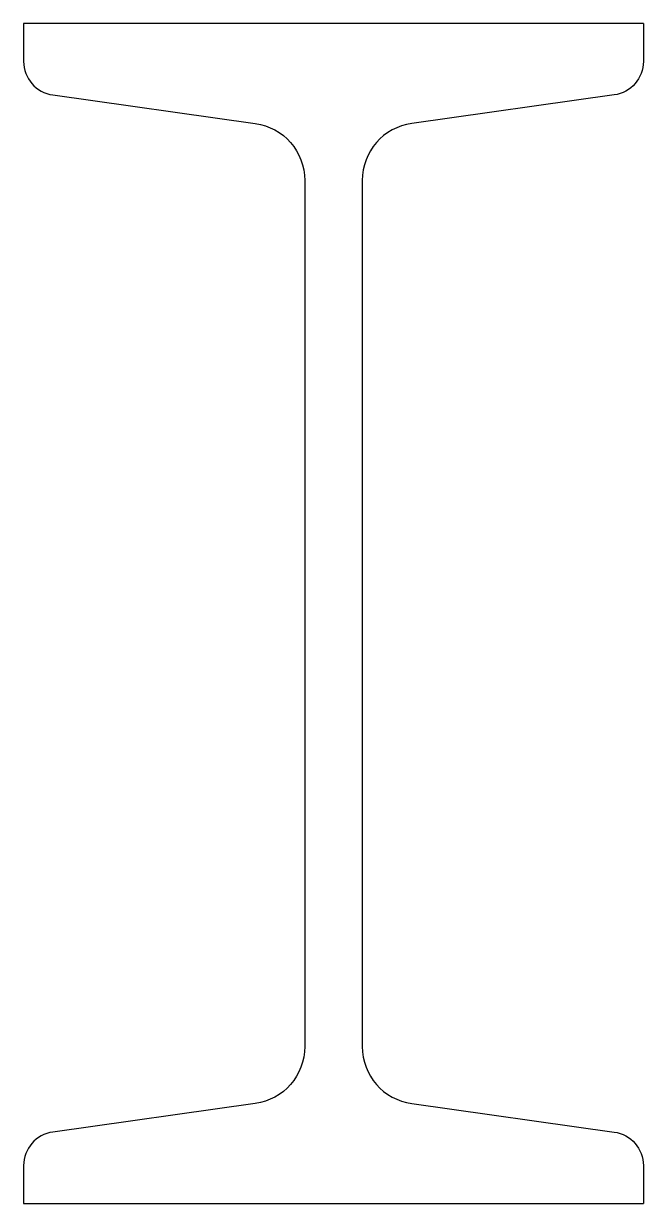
# Model space of a CAD drawing. Extents: x -21 to 21, y 0 to 80.
import ezdxf

# ---------------------------------------------------------------- set-up
doc = ezdxf.new("R2010")
doc.units = 0

msp = doc.modelspace()

# ---------------------------------------------------------------- linework, layer by layer
for p, q in [((21, 80), (-21, 80)), ((-21, 0), (21, 0))]:
    msp.add_line(p, q)
for points in [[(-21, 80), (-21, 77.438, 0.373885), (-19.02, 75.16), (-5.307, 73.233, -0.373885), (-1.95, 69.371), (-1.95, 10.629, -0.373885), (-5.307, 6.767), (-19.02, 4.84, 0.373885), (-21, 2.562), (-21, 0)], [(21, 80), (21, 77.438, -0.373885), (19.02, 75.16), (5.307, 73.233, 0.373885), (1.95, 69.371), (1.95, 10.629, 0.373885), (5.307, 6.767), (19.02, 4.84, -0.373885), (21, 2.562), (21, 0)]]:
    msp.add_lwpolyline(points, format="xyb")

doc.saveas('drawing.dxf')
